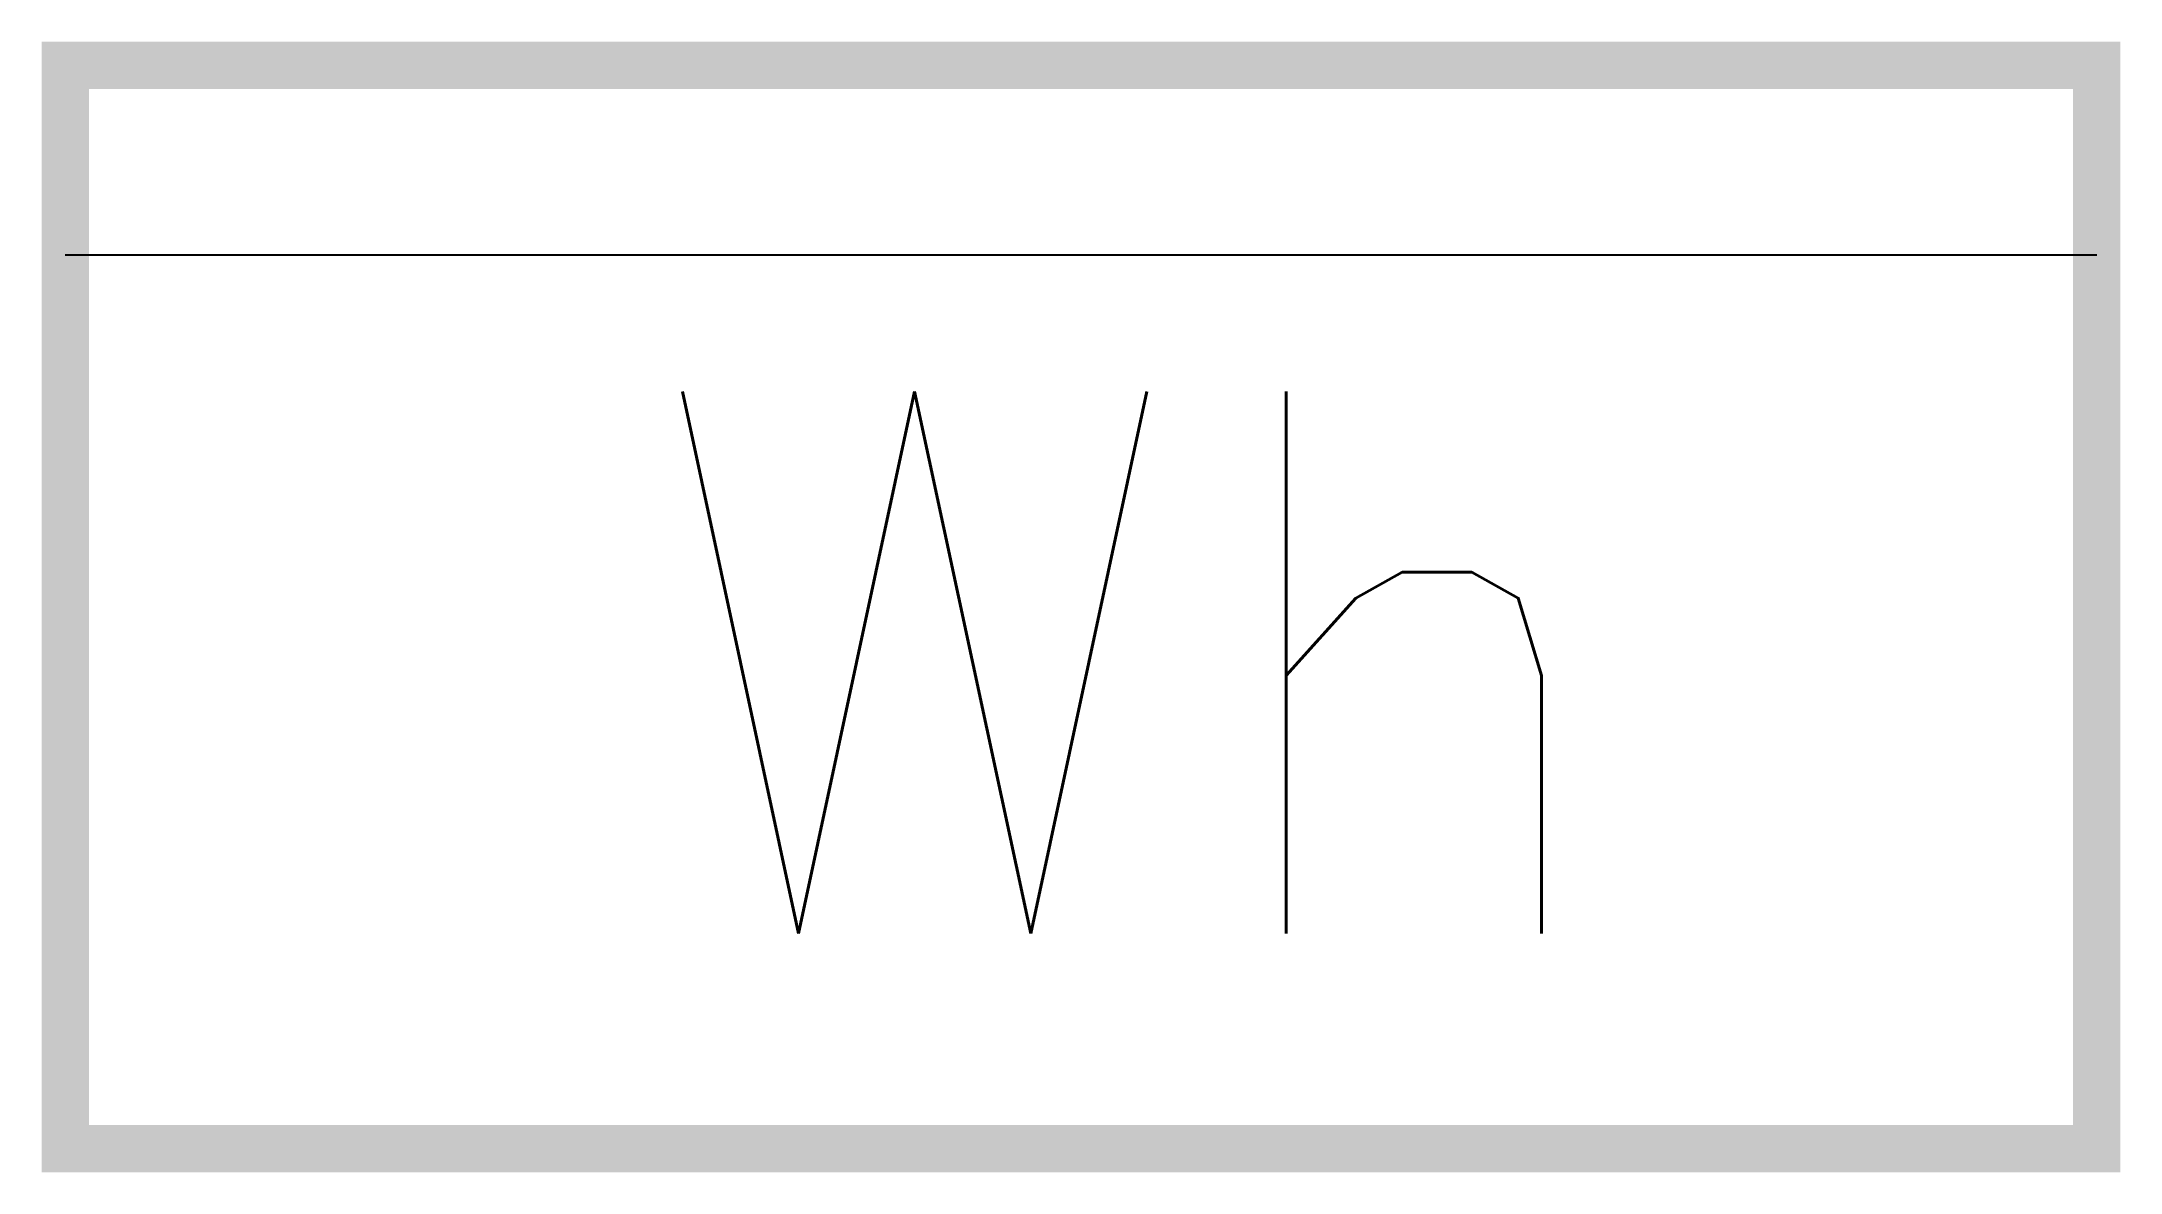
# Model space of a CAD drawing. Header units: millimetres. Extents: x 781 to 2316, y 327 to 1162.
import ezdxf

# ---------------------------------------------------------------- set-up
doc = ezdxf.new("R2010")
doc.units = ezdxf.units.MM
doc.layers.add('ELEMENT', color=3, linetype='Continuous')
doc.styles.add('_SIMPLEX', font='SIMPLEX', dxfattribs={"width": 0.6})

# ---------------------------------------------------------------- blocks, each defined once
blk = doc.blocks.new('电度表2')
at = {"layer": 'ELEMENT'}
blk.add_line((0, 260.1), (1500, 260.1), dxfattribs=at)
at = {"layer": 'ELEMENT', "const_width": 35}
blk.add_lwpolyline([(0, -400), (0, 400), (1500, 400), (1500, -400), (0, -400)], dxfattribs=at)
at = {"layer": 'ELEMENT', "style": '_SIMPLEX'}
blk.add_text('Wh', height=400, dxfattribs=at).set_placement((421.4, -241))
at = {"layer": 'ELEMENT', "flags": 9}
blk.add_attdef('S', (0, 0), '', height=0.01, rotation=90, dxfattribs=at)
blk.add_attdef('S', (0, 0), '', height=0.01, rotation=90, dxfattribs=at)
blk.add_attdef('S', (0, 0), '', height=0.01, rotation=90, dxfattribs=at)

msp = doc.modelspace()

# ---------------------------------------------------------------- block references
msp.add_blockref('电度表2', (798.6, 744.6))

doc.saveas('drawing.dxf')
